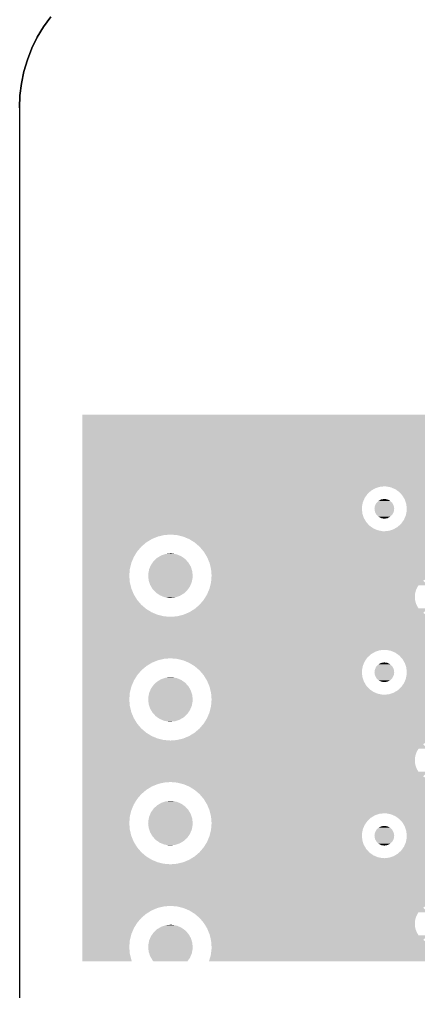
# Model space of a CAD drawing. Extents: x 295 to 953, y 10 to 290.
# Drawn here: x 580.48 to 596.59, y 228.3 to 267.57 of the extents above; entities that cross this region are included whole.
import ezdxf

# ---------------------------------------------------------------- set-up
doc = ezdxf.new("R2010")
doc.units = 0
doc.header["$LTSCALE"] = 5
doc.header["$MEASUREMENT"] = 0
doc.layers.add('FROMC1', color=7, linetype='CONTINUOUS')

msp = doc.modelspace()

# ---------------------------------------------------------------- linework, layer by layer
at = {"layer": 'FROMC1'}
for p, q in [((581.453, 267.277), (581.742, 267.683)), ((581.742, 267.683), (581.453, 267.277)), ((581.199, 266.855), (581.453, 267.277)), ((581.453, 267.277), (581.199, 266.855)), ((580.98, 266.408), (581.199, 266.855)), ((581.199, 266.855), (580.98, 266.408)), ((580.798, 265.946), (580.98, 266.408)), ((580.98, 266.408), (580.798, 265.946)), ((580.66, 265.468), (580.798, 265.946)), ((580.798, 265.946), (580.66, 265.468)), ((580.559, 264.986), (580.66, 265.468)), ((580.66, 265.468), (580.559, 264.986)), ((580.498, 264.493), (580.559, 264.986)), ((580.559, 264.986), (580.498, 264.493)), ((580.478, 263.995), (580.498, 264.493)), ((580.498, 264.493), (580.478, 263.995)), ((580.478, 263.995), (580.478, 75.999)), ((580.478, 263.995), (580.478, 75.999))]:
    msp.add_line(p, q, dxfattribs=at)
for points in [[(583.018, 251.539), (583.018, 251.61), (634.355, 251.539), (634.415, 251.61)], [(583.018, 251.61), (583.018, 251.61), (634.415, 251.61), (634.416, 251.61)], [(583.018, 251.535), (583.018, 251.539), (616.321, 251.535), (616.391, 251.539)], [(583.018, 251.527), (583.018, 251.535), (616.252, 251.527), (616.321, 251.535)], [(583.018, 251.515), (583.018, 251.527), (616.183, 251.515), (616.252, 251.527)], [(583.018, 251.5), (583.018, 251.515), (616.115, 251.5), (616.183, 251.515)], [(583.018, 251.48), (583.018, 251.5), (616.048, 251.48), (616.115, 251.5)], [(583.018, 251.457), (583.018, 251.48), (615.982, 251.457), (616.048, 251.48)], [(583.018, 251.429), (583.018, 251.457), (615.918, 251.429), (615.982, 251.457)], [(583.018, 251.398), (583.018, 251.429), (615.855, 251.398), (615.918, 251.429)], [(583.018, 251.364), (583.018, 251.398), (615.795, 251.364), (615.855, 251.398)], [(583.018, 251.326), (583.018, 251.364), (615.736, 251.326), (615.795, 251.364)], [(583.018, 251.318), (583.018, 251.326), (615.725, 251.318), (615.736, 251.326)], [(583.018, 251.247), (583.018, 251.318), (615.796, 251.247), (615.725, 251.318)], [(583.018, 251.227), (583.018, 251.247), (611.402, 251.227), (611.593, 251.247)], [(583.018, 251.167), (583.018, 251.227), (611.22, 251.167), (611.402, 251.227)], [(583.018, 251.07), (583.018, 251.167), (611.054, 251.07), (611.22, 251.167)], [(583.018, 250.94), (583.018, 251.07), (610.913, 250.94), (611.054, 251.07)], [(583.018, 250.784), (583.018, 250.94), (610.802, 250.784), (610.913, 250.94)], [(583.018, 250.608), (583.018, 250.784), (610.726, 250.608), (610.802, 250.784)], [(583.018, 250.42), (583.018, 250.608), (610.689, 250.42), (610.726, 250.608)], [(583.018, 250.34), (583.018, 250.42), (610.686, 250.34), (610.689, 250.42)], [(583.018, 250.231), (583.018, 250.34), (610.697, 250.231), (610.686, 250.34)], [(583.018, 250.211), (583.018, 250.231), (605.179, 250.211), (605.37, 250.231)], [(583.018, 250.151), (583.018, 250.211), (604.997, 250.151), (605.179, 250.211)], [(583.018, 250.054), (583.018, 250.151), (604.831, 250.054), (604.997, 250.151)], [(583.018, 249.924), (583.018, 250.054), (604.69, 249.924), (604.831, 250.054)], [(583.018, 249.768), (583.018, 249.924), (604.579, 249.768), (604.69, 249.924)], [(583.018, 249.592), (583.018, 249.768), (604.503, 249.592), (604.579, 249.768)], [(583.018, 249.404), (583.018, 249.592), (604.466, 249.404), (604.503, 249.592)], [(583.018, 249.324), (583.018, 249.404), (604.463, 249.324), (604.466, 249.404)], [(583.018, 249.133), (583.018, 249.324), (604.483, 249.133), (604.463, 249.324)], [(583.018, 248.951), (583.018, 249.133), (604.543, 248.951), (604.483, 249.133)], [(583.018, 248.786), (583.018, 248.951), (604.64, 248.786), (604.543, 248.951)], [(583.018, 248.707), (583.018, 248.786), (604.712, 248.707), (604.64, 248.786)], [(583.018, 248.687), (583.018, 248.707), (595.019, 248.687), (595.21, 248.707)], [(583.018, 248.627), (583.018, 248.687), (594.837, 248.627), (595.019, 248.687)], [(583.018, 248.53), (583.018, 248.627), (594.671, 248.53), (594.837, 248.627)], [(595.289, 248.703), (595.21, 248.707), (604.715, 248.703), (604.712, 248.707)], [(595.478, 248.666), (595.289, 248.703), (604.749, 248.666), (604.715, 248.703)], [(595.528, 248.644), (595.478, 248.666), (604.769, 248.644), (604.749, 248.666)], [(595.654, 248.591), (595.528, 248.644), (604.845, 248.591), (604.769, 248.644)], [(583.018, 248.4), (583.018, 248.53), (594.53, 248.4), (594.671, 248.53)], [(583.018, 248.244), (583.018, 248.4), (594.419, 248.244), (594.53, 248.4)], [(583.018, 248.068), (583.018, 248.244), (594.343, 248.068), (594.419, 248.244)], [(595.734, 248.533), (595.654, 248.591), (604.925, 248.533), (604.845, 248.591)], [(595.81, 248.48), (595.734, 248.533), (605.051, 248.48), (604.925, 248.533)], [(595.83, 248.458), (595.81, 248.48), (605.102, 248.458), (605.051, 248.48)], [(595.864, 248.421), (595.83, 248.458), (605.29, 248.421), (605.102, 248.458)], [(595.867, 248.417), (595.864, 248.421), (605.37, 248.417), (605.29, 248.421)], [(595.939, 248.338), (595.867, 248.417), (653.376, 248.338), (653.376, 248.417)], [(596.036, 248.173), (595.939, 248.338), (653.376, 248.173), (653.376, 248.338)], [(583.018, 247.88), (583.018, 248.068), (594.306, 247.88), (594.343, 248.068)], [(583.018, 247.8), (583.018, 247.88), (594.303, 247.8), (594.306, 247.88)], [(594.811, 247.8), (594.828, 247.915), (595.608, 247.8), (595.59, 247.915)], [(594.828, 247.915), (594.833, 247.925), (595.59, 247.915), (595.588, 247.925)], [(594.833, 247.925), (594.883, 248.029), (595.588, 247.925), (595.534, 248.029)], [(594.883, 248.029), (594.892, 248.038), (595.534, 248.029), (595.53, 248.038)], [(594.892, 248.038), (594.972, 248.12), (595.53, 248.038), (595.445, 248.12)], [(594.972, 248.12), (594.984, 248.126), (595.445, 248.12), (595.439, 248.126)], [(594.984, 248.126), (595.084, 248.179), (595.439, 248.126), (595.331, 248.179)], [(595.084, 248.179), (595.104, 248.182), (595.331, 248.179), (595.325, 248.182)], [(595.104, 248.182), (595.21, 248.199), (595.325, 248.182), (595.21, 248.199)], [(596.063, 248.092), (596.036, 248.173), (653.376, 248.092), (653.376, 248.173)], [(596.064, 248.089), (596.063, 248.092), (617.487, 248.089), (617.544, 248.092)], [(596.066, 248.081), (596.064, 248.089), (617.431, 248.081), (617.487, 248.089)], [(596.07, 248.07), (596.066, 248.081), (617.375, 248.07), (617.431, 248.081)], [(596.075, 248.055), (596.07, 248.07), (617.32, 248.055), (617.375, 248.07)], [(596.081, 248.036), (596.075, 248.055), (617.266, 248.036), (617.32, 248.055)], [(596.089, 248.013), (596.081, 248.036), (617.214, 248.013), (617.266, 248.036)], [(596.096, 247.991), (596.089, 248.013), (617.172, 247.991), (617.214, 248.013)], [(596.097, 247.986), (596.096, 247.991), (617.163, 247.986), (617.172, 247.991)], [(596.1, 247.956), (596.097, 247.986), (617.115, 247.956), (617.163, 247.986)], [(596.101, 247.943), (596.1, 247.956), (617.097, 247.943), (617.115, 247.956)], [(596.116, 247.8), (596.101, 247.943), (617.24, 247.8), (617.097, 247.943)], [(583.018, 247.609), (583.018, 247.8), (594.323, 247.609), (594.303, 247.8)], [(583.018, 247.427), (583.018, 247.609), (594.383, 247.427), (594.323, 247.609)], [(594.829, 247.685), (594.811, 247.8), (595.591, 247.685), (595.608, 247.8)], [(594.831, 247.675), (594.829, 247.685), (595.586, 247.675), (595.591, 247.685)], [(594.885, 247.571), (594.831, 247.675), (595.536, 247.571), (595.586, 247.675)], [(594.889, 247.562), (594.885, 247.571), (595.527, 247.562), (595.536, 247.571)], [(594.974, 247.48), (594.889, 247.562), (595.447, 247.48), (595.527, 247.562)], [(594.98, 247.474), (594.974, 247.48), (595.435, 247.474), (595.447, 247.48)], [(595.088, 247.421), (594.98, 247.474), (595.335, 247.421), (595.435, 247.474)], [(596.014, 247.388), (596.038, 247.445), (616.767, 247.388), (616.776, 247.445)], [(596.038, 247.445), (596.062, 247.5), (616.776, 247.445), (616.789, 247.5)], [(596.062, 247.5), (596.076, 247.532), (616.789, 247.5), (616.799, 247.532)], [(596.076, 247.532), (596.08, 247.555), (616.799, 247.532), (616.806, 247.555)], [(596.08, 247.555), (596.091, 247.608), (616.806, 247.555), (616.826, 247.608)], [(596.091, 247.608), (596.101, 247.659), (616.826, 247.608), (616.851, 247.659)], [(596.101, 247.659), (596.111, 247.709), (616.851, 247.659), (616.879, 247.709)], [(596.111, 247.709), (596.113, 247.72), (616.879, 247.709), (616.886, 247.72)], [(596.113, 247.72), (596.114, 247.757), (616.886, 247.72), (616.91, 247.757)], [(596.114, 247.757), (596.116, 247.799), (653.376, 247.757), (653.376, 247.799)], [(596.116, 247.799), (596.116, 247.8), (617.241, 247.799), (617.24, 247.8)], [(596.116, 247.799), (596.116, 247.799), (617.242, 247.799), (617.241, 247.799)], [(583.018, 247.262), (583.018, 247.427), (594.48, 247.262), (594.383, 247.427)], [(583.018, 247.12), (583.018, 247.262), (594.609, 247.12), (594.48, 247.262)], [(583.018, 247.009), (583.018, 247.12), (594.765, 247.009), (594.609, 247.12)], [(595.095, 247.418), (595.088, 247.421), (595.315, 247.418), (595.335, 247.421)], [(595.21, 247.401), (595.095, 247.418), (595.21, 247.401), (595.315, 247.418)], [(595.638, 247.006), (595.748, 247.07), (604.831, 247.006), (604.941, 247.07)], [(595.748, 247.07), (595.783, 247.103), (604.941, 247.07), (604.997, 247.103)], [(595.783, 247.103), (595.849, 247.163), (604.997, 247.103), (605.179, 247.163)], [(595.849, 247.163), (595.871, 247.183), (605.179, 247.163), (605.37, 247.183)], [(595.871, 247.183), (595.889, 247.2), (616.769, 247.183), (616.767, 247.2)], [(595.889, 247.2), (595.902, 247.218), (616.767, 247.2), (616.765, 247.218)], [(595.902, 247.218), (595.942, 247.274), (616.765, 247.218), (616.762, 247.274)], [(595.942, 247.274), (595.983, 247.331), (616.762, 247.274), (616.762, 247.331)], [(595.983, 247.331), (596, 247.356), (616.762, 247.331), (616.765, 247.356)], [(596, 247.356), (596.014, 247.388), (616.765, 247.356), (616.767, 247.388)], [(583.018, 246.934), (583.018, 247.009), (594.942, 246.934), (594.765, 247.009)], [(583.018, 246.897), (583.018, 246.934), (595.13, 246.897), (594.942, 246.934)], [(583.018, 246.893), (583.018, 246.897), (595.21, 246.893), (595.13, 246.897)], [(583.018, 246.876), (583.018, 246.893), (604.69, 246.876), (604.708, 246.893)], [(583.018, 246.759), (583.018, 246.876), (604.606, 246.759), (604.69, 246.876)], [(583.018, 246.738), (583.018, 246.759), (586.315, 246.738), (586.574, 246.759)], [(583.018, 246.678), (583.018, 246.738), (586.062, 246.678), (586.315, 246.738)], [(583.018, 246.579), (583.018, 246.678), (585.822, 246.579), (586.062, 246.678)], [(586.843, 246.737), (586.574, 246.759), (604.591, 246.737), (604.606, 246.759)], [(586.91, 246.72), (586.843, 246.737), (604.579, 246.72), (604.591, 246.737)], [(587.095, 246.675), (586.91, 246.72), (604.559, 246.675), (604.579, 246.72)], [(587.334, 246.574), (587.095, 246.675), (604.516, 246.574), (604.559, 246.675)], [(595.21, 246.893), (595.4, 246.913), (604.708, 246.893), (604.731, 246.913)], [(595.4, 246.913), (595.582, 246.973), (604.731, 246.913), (604.796, 246.973)], [(595.582, 246.973), (595.638, 247.006), (604.796, 246.973), (604.831, 247.006)], [(583.018, 246.444), (583.018, 246.579), (585.601, 246.444), (585.822, 246.579)], [(583.018, 246.276), (583.018, 246.444), (585.403, 246.276), (585.601, 246.444)], [(583.018, 246.079), (583.018, 246.276), (585.233, 246.079), (585.403, 246.276)], [(587.383, 246.544), (587.334, 246.574), (604.503, 246.544), (604.516, 246.574)], [(587.555, 246.438), (587.383, 246.544), (604.482, 246.438), (604.503, 246.544)], [(587.65, 246.356), (587.555, 246.438), (604.466, 246.356), (604.482, 246.438)], [(587.743, 246.276), (587.65, 246.356), (604.463, 246.276), (604.466, 246.356)], [(587.752, 246.268), (587.743, 246.276), (604.464, 246.268), (604.463, 246.276)], [(587.907, 246.085), (587.752, 246.268), (604.483, 246.085), (604.464, 246.268)], [(583.018, 245.858), (583.018, 246.079), (585.097, 245.858), (585.233, 246.079)], [(586.038, 245.82), (586.146, 245.883), (587.101, 245.82), (587.01, 245.883)], [(586.146, 245.883), (586.202, 245.916), (587.01, 245.883), (586.932, 245.916)], [(586.202, 245.916), (586.328, 245.958), (586.932, 245.916), (586.835, 245.958)], [(586.328, 245.958), (586.384, 245.976), (586.835, 245.958), (586.738, 245.976)], [(586.384, 245.976), (586.545, 245.994), (586.738, 245.976), (586.647, 245.994)], [(586.545, 245.994), (586.574, 245.997), (586.647, 245.994), (586.574, 245.997)], [(587.92, 246.07), (587.907, 246.085), (604.488, 246.07), (604.483, 246.085)], [(588.022, 245.903), (587.92, 246.07), (604.543, 245.903), (604.488, 246.07)], [(588.055, 245.849), (588.022, 245.903), (604.575, 245.849), (604.543, 245.903)], [(583.018, 245.619), (583.018, 245.858), (584.996, 245.619), (585.097, 245.858)], [(583.018, 245.367), (583.018, 245.619), (584.934, 245.367), (584.996, 245.619)], [(585.713, 245.359), (585.76, 245.469), (587.429, 245.359), (587.393, 245.469)], [(585.76, 245.469), (585.788, 245.534), (587.393, 245.469), (587.354, 245.534)], [(585.788, 245.534), (585.857, 245.633), (587.354, 245.534), (587.296, 245.633)], [(585.857, 245.633), (585.898, 245.69), (587.296, 245.633), (587.243, 245.69)], [(585.898, 245.69), (585.988, 245.773), (587.243, 245.69), (587.166, 245.773)], [(585.988, 245.773), (586.038, 245.82), (587.166, 245.773), (587.101, 245.82)], [(588.101, 245.738), (588.055, 245.849), (604.64, 245.738), (604.575, 245.849)], [(588.154, 245.609), (588.101, 245.738), (604.758, 245.609), (604.64, 245.738)], [(588.157, 245.596), (588.154, 245.609), (604.769, 245.596), (604.758, 245.609)], [(588.184, 245.485), (588.157, 245.596), (604.925, 245.485), (604.769, 245.596)], [(588.202, 245.41), (588.184, 245.485), (605.102, 245.41), (604.925, 245.485)], [(583.018, 245.097), (583.018, 245.367), (584.912, 245.097), (584.934, 245.367)], [(583.018, 244.839), (583.018, 245.097), (584.933, 244.839), (584.912, 245.097)], [(585.674, 245.097), (585.677, 245.171), (587.473, 245.097), (587.465, 245.171)], [(585.682, 245.024), (585.674, 245.097), (587.47, 245.024), (587.473, 245.097)], [(585.677, 245.171), (585.7, 245.287), (587.465, 245.171), (587.452, 245.287)], [(585.7, 245.287), (585.713, 245.359), (587.452, 245.287), (587.429, 245.359)], [(588.21, 245.373), (588.202, 245.41), (605.29, 245.373), (605.102, 245.41)], [(588.211, 245.369), (588.21, 245.373), (605.37, 245.369), (605.29, 245.373)], [(588.214, 245.356), (588.211, 245.369), (652.974, 245.356), (652.99, 245.369)], [(588.221, 245.272), (588.214, 245.356), (652.867, 245.272), (652.974, 245.356)], [(588.233, 245.124), (588.221, 245.272), (652.745, 245.124), (652.867, 245.272)], [(588.23, 245.044), (588.235, 245.097), (652.704, 245.044), (652.732, 245.097)], [(588.235, 245.097), (588.233, 245.124), (652.732, 245.097), (652.745, 245.124)], [(583.018, 244.586), (583.018, 244.839), (584.993, 244.586), (584.933, 244.839)], [(585.695, 244.908), (585.682, 245.024), (587.448, 244.908), (587.47, 245.024)], [(585.718, 244.836), (585.695, 244.908), (587.434, 244.836), (587.448, 244.908)], [(585.755, 244.726), (585.718, 244.836), (587.387, 244.726), (587.434, 244.836)], [(585.793, 244.661), (585.755, 244.726), (587.359, 244.661), (587.387, 244.726)], [(588.172, 244.661), (588.183, 244.709), (596.559, 244.661), (596.59, 244.709)], [(588.183, 244.709), (588.194, 244.751), (652.602, 244.709), (652.606, 244.751)], [(588.194, 244.751), (588.213, 244.828), (596.921, 244.751), (596.844, 244.828)], [(588.194, 244.751), (588.194, 244.751), (596.922, 244.751), (596.921, 244.751)], [(588.213, 244.828), (588.218, 244.895), (596.844, 244.828), (596.777, 244.895)], [(588.218, 244.895), (588.219, 244.908), (596.777, 244.895), (596.795, 244.908)], [(588.219, 244.908), (588.222, 244.938), (596.795, 244.908), (596.843, 244.938)], [(588.222, 244.938), (588.224, 244.965), (596.843, 244.938), (596.894, 244.965)], [(588.224, 244.965), (588.226, 244.988), (596.894, 244.965), (596.946, 244.988)], [(588.226, 244.988), (588.227, 245.007), (596.946, 244.988), (597, 245.007)], [(588.227, 245.007), (588.229, 245.022), (597, 245.007), (597.055, 245.022)], [(588.229, 245.033), (588.23, 245.041), (597.111, 245.033), (597.167, 245.041)], [(588.229, 245.022), (588.229, 245.033), (597.055, 245.022), (597.111, 245.033)], [(588.23, 245.041), (588.23, 245.044), (597.167, 245.041), (597.224, 245.044)], [(583.018, 244.346), (583.018, 244.586), (585.092, 244.346), (584.993, 244.586)], [(583.018, 244.124), (583.018, 244.346), (585.227, 244.124), (585.092, 244.346)], [(585.851, 244.562), (585.793, 244.661), (587.29, 244.562), (587.359, 244.661)], [(585.904, 244.505), (585.851, 244.562), (587.25, 244.505), (587.29, 244.562)], [(585.981, 244.421), (585.904, 244.505), (587.159, 244.421), (587.25, 244.505)], [(586.046, 244.375), (585.981, 244.421), (587.109, 244.375), (587.159, 244.421)], [(586.137, 244.312), (586.046, 244.375), (587.001, 244.312), (587.109, 244.375)], [(586.215, 244.278), (586.137, 244.312), (586.945, 244.278), (587.001, 244.312)], [(588.017, 244.283), (588.05, 244.337), (596.442, 244.283), (596.447, 244.337)], [(588.05, 244.337), (588.052, 244.34), (596.447, 244.337), (596.447, 244.34)], [(588.052, 244.34), (588.075, 244.397), (596.447, 244.34), (596.456, 244.397)], [(588.075, 244.397), (588.099, 244.452), (596.456, 244.397), (596.469, 244.452)], [(588.099, 244.452), (588.122, 244.507), (596.469, 244.452), (596.486, 244.507)], [(588.122, 244.507), (588.144, 244.56), (596.486, 244.507), (596.506, 244.56)], [(588.144, 244.56), (588.151, 244.576), (596.506, 244.56), (596.514, 244.576)], [(588.151, 244.576), (588.159, 244.611), (596.514, 244.576), (596.531, 244.611)], [(588.159, 244.611), (588.172, 244.661), (596.531, 244.611), (596.559, 244.661)], [(583.018, 243.927), (583.018, 244.124), (585.395, 243.927), (585.227, 244.124)], [(583.018, 243.757), (583.018, 243.927), (585.592, 243.757), (585.395, 243.927)], [(586.312, 244.237), (586.215, 244.278), (586.819, 244.237), (586.945, 244.278)], [(586.409, 244.219), (586.312, 244.237), (586.763, 244.219), (586.819, 244.237)], [(586.5, 244.201), (586.409, 244.219), (586.602, 244.201), (586.763, 244.219)], [(586.574, 244.198), (586.5, 244.201), (586.574, 244.198), (586.602, 244.201)], [(587.658, 243.846), (587.718, 243.896), (596.548, 243.846), (596.521, 243.896)], [(587.718, 243.896), (587.744, 243.919), (596.521, 243.896), (596.511, 243.919)], [(587.744, 243.919), (587.77, 243.949), (596.511, 243.919), (596.498, 243.949)], [(587.77, 243.949), (587.816, 244.002), (596.498, 243.949), (596.479, 244.002)], [(587.816, 244.002), (587.863, 244.057), (596.479, 244.002), (596.464, 244.057)], [(587.863, 244.057), (587.911, 244.113), (596.464, 244.057), (596.452, 244.113)], [(587.911, 244.113), (587.914, 244.116), (596.452, 244.113), (596.452, 244.116)], [(587.914, 244.116), (587.947, 244.17), (596.452, 244.116), (596.445, 244.17)], [(587.947, 244.17), (587.982, 244.226), (596.445, 244.17), (596.442, 244.226)], [(587.982, 244.226), (588.017, 244.283), (596.442, 244.226), (596.442, 244.283)], [(583.018, 243.621), (583.018, 243.757), (585.813, 243.621), (585.592, 243.757)], [(583.018, 243.52), (583.018, 243.621), (586.052, 243.52), (585.813, 243.621)], [(583.018, 243.458), (583.018, 243.52), (586.304, 243.458), (586.052, 243.52)], [(586.965, 243.488), (587.051, 243.509), (596.979, 243.488), (596.926, 243.509)], [(587.051, 243.509), (587.085, 243.517), (596.926, 243.509), (596.909, 243.517)], [(587.085, 243.517), (587.124, 243.533), (596.909, 243.517), (596.874, 243.533)], [(587.124, 243.533), (587.192, 243.561), (596.874, 243.533), (596.825, 243.561)], [(587.192, 243.561), (587.268, 243.593), (596.825, 243.561), (596.777, 243.593)], [(587.268, 243.593), (587.325, 243.616), (596.777, 243.593), (596.8, 243.616)], [(587.325, 243.616), (587.524, 243.737), (596.8, 243.616), (596.921, 243.737)], [(587.524, 243.737), (587.547, 243.751), (610.775, 243.737), (610.781, 243.751)], [(587.524, 243.737), (587.524, 243.737), (596.921, 243.737), (596.922, 243.737)], [(587.547, 243.751), (587.58, 243.779), (610.781, 243.751), (610.794, 243.779)], [(587.58, 243.779), (587.601, 243.797), (596.59, 243.779), (596.578, 243.797)], [(587.601, 243.797), (587.658, 243.846), (596.578, 243.797), (596.548, 243.846)], [(583.018, 243.436), (583.018, 243.458), (586.574, 243.436), (586.304, 243.458)], [(583.018, 243.32), (583.018, 243.436), (604.69, 243.32), (604.817, 243.436)], [(583.018, 243.164), (583.018, 243.32), (604.579, 243.164), (604.69, 243.32)], [(583.018, 242.988), (583.018, 243.164), (604.503, 242.988), (604.579, 243.164)], [(586.574, 243.436), (586.673, 243.444), (604.817, 243.436), (604.825, 243.444)], [(586.673, 243.444), (586.683, 243.445), (597.259, 243.444), (597.202, 243.445)], [(586.683, 243.445), (586.745, 243.45), (597.202, 243.445), (597.145, 243.45)], [(586.745, 243.45), (586.832, 243.457), (597.145, 243.45), (597.102, 243.457)], [(586.832, 243.457), (586.841, 243.459), (597.102, 243.457), (597.089, 243.459)], [(586.841, 243.459), (586.895, 243.471), (597.089, 243.459), (597.033, 243.471)], [(586.895, 243.471), (586.965, 243.488), (597.033, 243.471), (596.979, 243.488)], [(583.018, 242.8), (583.018, 242.988), (604.466, 242.8), (604.503, 242.988)], [(583.018, 242.72), (583.018, 242.8), (604.463, 242.72), (604.466, 242.8)], [(583.018, 242.529), (583.018, 242.72), (604.483, 242.529), (604.463, 242.72)], [(583.018, 242.347), (583.018, 242.529), (604.543, 242.347), (604.483, 242.529)], [(583.018, 242.182), (583.018, 242.347), (604.64, 242.182), (604.543, 242.347)], [(583.018, 242.103), (583.018, 242.182), (604.712, 242.103), (604.64, 242.182)], [(583.018, 242.083), (583.018, 242.103), (595.019, 242.083), (595.21, 242.103)], [(583.018, 242.023), (583.018, 242.083), (594.837, 242.023), (595.019, 242.083)], [(583.018, 241.926), (583.018, 242.023), (594.671, 241.926), (594.837, 242.023)], [(595.289, 242.099), (595.21, 242.103), (604.715, 242.099), (604.712, 242.103)], [(595.478, 242.062), (595.289, 242.099), (604.749, 242.062), (604.715, 242.099)], [(595.528, 242.04), (595.478, 242.062), (604.769, 242.04), (604.749, 242.062)], [(595.654, 241.987), (595.528, 242.04), (604.845, 241.987), (604.769, 242.04)], [(595.734, 241.929), (595.654, 241.987), (604.925, 241.929), (604.845, 241.987)], [(583.018, 241.796), (583.018, 241.926), (594.53, 241.796), (594.671, 241.926)], [(583.018, 241.76), (583.018, 241.796), (594.504, 241.76), (594.53, 241.796)], [(583.018, 241.74), (583.018, 241.76), (586.315, 241.74), (586.574, 241.76)], [(583.018, 241.679), (583.018, 241.74), (586.062, 241.679), (586.315, 241.74)], [(583.018, 241.58), (583.018, 241.679), (585.822, 241.58), (586.062, 241.679)], [(583.018, 241.445), (583.018, 241.58), (585.601, 241.445), (585.822, 241.58)], [(586.843, 241.738), (586.574, 241.76), (594.488, 241.738), (594.504, 241.76)], [(587.095, 241.676), (586.843, 241.738), (594.444, 241.676), (594.488, 241.738)], [(587.18, 241.64), (587.095, 241.676), (594.419, 241.64), (594.444, 241.676)], [(587.334, 241.575), (587.18, 241.64), (594.391, 241.575), (594.419, 241.64)], [(587.515, 241.464), (587.334, 241.575), (594.343, 241.464), (594.391, 241.575)], [(594.984, 241.522), (595.084, 241.575), (595.439, 241.522), (595.331, 241.575)], [(595.084, 241.575), (595.104, 241.578), (595.331, 241.575), (595.325, 241.578)], [(595.104, 241.578), (595.21, 241.595), (595.325, 241.578), (595.21, 241.595)], [(595.81, 241.876), (595.734, 241.929), (605.051, 241.876), (604.925, 241.929)], [(595.83, 241.854), (595.81, 241.876), (605.102, 241.854), (605.051, 241.876)], [(595.864, 241.817), (595.83, 241.854), (605.29, 241.817), (605.102, 241.854)], [(595.867, 241.813), (595.864, 241.817), (605.37, 241.813), (605.29, 241.817)], [(595.939, 241.734), (595.867, 241.813), (653.376, 241.734), (653.376, 241.813)], [(596.036, 241.569), (595.939, 241.734), (653.376, 241.569), (653.376, 241.734)], [(596.096, 241.387), (596.036, 241.569), (653.376, 241.387), (653.376, 241.569)], [(583.018, 241.277), (583.018, 241.445), (585.403, 241.277), (585.601, 241.445)], [(583.018, 241.08), (583.018, 241.277), (585.233, 241.08), (585.403, 241.277)], [(587.555, 241.439), (587.515, 241.464), (594.338, 241.439), (594.343, 241.464)], [(587.745, 241.276), (587.555, 241.439), (594.306, 241.276), (594.338, 241.439)], [(587.752, 241.27), (587.745, 241.276), (594.306, 241.27), (594.306, 241.276)], [(587.814, 241.196), (587.752, 241.27), (594.303, 241.196), (594.306, 241.27)], [(587.92, 241.072), (587.814, 241.196), (594.316, 241.072), (594.303, 241.196)], [(594.811, 241.196), (594.828, 241.311), (595.608, 241.196), (595.59, 241.311)], [(594.829, 241.081), (594.811, 241.196), (595.591, 241.081), (595.608, 241.196)], [(594.828, 241.311), (594.833, 241.321), (595.59, 241.311), (595.588, 241.321)], [(594.833, 241.321), (594.883, 241.425), (595.588, 241.321), (595.534, 241.425)], [(594.883, 241.425), (594.892, 241.434), (595.534, 241.425), (595.53, 241.434)], [(594.892, 241.434), (594.972, 241.516), (595.53, 241.434), (595.445, 241.516)], [(594.972, 241.516), (594.984, 241.522), (595.445, 241.516), (595.439, 241.522)], [(596.116, 241.196), (596.096, 241.387), (653.376, 241.196), (653.376, 241.387)], [(596.113, 241.116), (596.116, 241.196), (653.376, 241.116), (653.376, 241.196)], [(583.018, 240.859), (583.018, 241.08), (585.097, 240.859), (585.233, 241.08)], [(583.018, 240.62), (583.018, 240.859), (584.996, 240.62), (585.097, 240.859)], [(585.898, 240.692), (585.988, 240.775), (587.243, 240.692), (587.166, 240.775)], [(585.988, 240.775), (586.038, 240.821), (587.166, 240.775), (587.101, 240.821)], [(586.038, 240.821), (586.146, 240.885), (587.101, 240.821), (587.01, 240.885)], [(586.146, 240.885), (586.202, 240.918), (587.01, 240.885), (586.932, 240.918)], [(586.202, 240.918), (586.328, 240.959), (586.932, 240.918), (586.835, 240.959)], [(586.328, 240.959), (586.384, 240.978), (586.835, 240.959), (586.738, 240.978)], [(586.384, 240.978), (586.545, 240.995), (586.738, 240.978), (586.647, 240.995)], [(586.545, 240.995), (586.574, 240.998), (586.647, 240.995), (586.574, 240.998)], [(587.96, 241.005), (587.92, 241.072), (594.323, 241.005), (594.316, 241.072)], [(588.055, 240.85), (587.96, 241.005), (594.374, 240.85), (594.323, 241.005)], [(588.066, 240.823), (588.055, 240.85), (594.383, 240.823), (594.374, 240.85)], [(588.134, 240.658), (588.066, 240.823), (594.48, 240.658), (594.383, 240.823)], [(594.831, 241.071), (594.829, 241.081), (595.586, 241.071), (595.591, 241.081)], [(594.885, 240.967), (594.831, 241.071), (595.536, 240.967), (595.586, 241.071)], [(594.889, 240.958), (594.885, 240.967), (595.527, 240.958), (595.536, 240.967)], [(594.974, 240.876), (594.889, 240.958), (595.447, 240.876), (595.527, 240.958)], [(594.98, 240.87), (594.974, 240.876), (595.435, 240.87), (595.447, 240.876)], [(595.088, 240.817), (594.98, 240.87), (595.335, 240.817), (595.435, 240.87)], [(595.095, 240.814), (595.088, 240.817), (595.315, 240.814), (595.335, 240.817)], [(595.21, 240.797), (595.095, 240.814), (595.21, 240.797), (595.315, 240.814)], [(596, 240.752), (596.076, 240.928), (653.376, 240.752), (653.376, 240.928)], [(596.076, 240.928), (596.113, 241.116), (653.376, 240.928), (653.376, 241.116)], [(583.018, 240.368), (583.018, 240.62), (584.934, 240.368), (584.996, 240.62)], [(583.018, 240.099), (583.018, 240.368), (584.912, 240.099), (584.934, 240.368)], [(585.713, 240.36), (585.76, 240.47), (587.429, 240.36), (587.393, 240.47)], [(585.76, 240.47), (585.788, 240.536), (587.393, 240.47), (587.354, 240.536)], [(585.788, 240.536), (585.857, 240.634), (587.354, 240.536), (587.296, 240.634)], [(585.857, 240.634), (585.898, 240.692), (587.296, 240.634), (587.243, 240.692)], [(588.154, 240.61), (588.134, 240.658), (594.523, 240.61), (594.48, 240.658)], [(588.176, 240.516), (588.154, 240.61), (594.609, 240.516), (594.523, 240.61)], [(588.203, 240.405), (588.176, 240.516), (594.765, 240.405), (594.609, 240.516)], [(588.214, 240.358), (588.203, 240.405), (594.877, 240.358), (594.765, 240.405)], [(595.4, 240.309), (595.582, 240.369), (604.731, 240.309), (604.796, 240.369)], [(595.582, 240.369), (595.638, 240.402), (604.796, 240.369), (604.831, 240.402)], [(595.638, 240.402), (595.748, 240.466), (604.831, 240.402), (604.941, 240.466)], [(595.748, 240.466), (595.783, 240.499), (604.941, 240.466), (604.997, 240.499)], [(595.783, 240.499), (595.849, 240.559), (604.997, 240.499), (605.179, 240.559)], [(595.849, 240.559), (595.871, 240.579), (605.179, 240.559), (605.37, 240.579)], [(595.871, 240.579), (595.889, 240.596), (653.376, 240.579), (653.376, 240.596)], [(595.889, 240.596), (596, 240.752), (653.376, 240.596), (653.376, 240.752)], [(583.018, 239.84), (583.018, 240.099), (584.933, 239.84), (584.912, 240.099)], [(585.674, 240.099), (585.677, 240.172), (587.473, 240.099), (587.465, 240.172)], [(585.682, 240.025), (585.674, 240.099), (587.47, 240.025), (587.473, 240.099)], [(585.677, 240.172), (585.7, 240.289), (587.465, 240.172), (587.452, 240.289)], [(585.695, 239.909), (585.682, 240.025), (587.448, 239.909), (587.47, 240.025)], [(585.7, 240.289), (585.713, 240.36), (587.452, 240.289), (587.429, 240.36)], [(588.217, 240.33), (588.214, 240.358), (594.942, 240.33), (594.877, 240.358)], [(588.22, 240.293), (588.217, 240.33), (595.13, 240.293), (594.942, 240.33)], [(588.22, 240.289), (588.22, 240.293), (595.21, 240.289), (595.13, 240.293)], [(588.221, 240.272), (588.22, 240.289), (604.69, 240.272), (604.708, 240.289)], [(588.233, 240.116), (588.221, 240.272), (604.579, 240.116), (604.69, 240.272)], [(588.222, 239.94), (588.235, 240.099), (604.503, 239.94), (604.571, 240.099)], [(588.235, 240.099), (588.233, 240.116), (604.571, 240.099), (604.579, 240.116)], [(595.21, 240.289), (595.4, 240.309), (604.708, 240.289), (604.731, 240.309)], [(583.018, 239.587), (583.018, 239.84), (584.993, 239.587), (584.933, 239.84)], [(583.018, 239.347), (583.018, 239.587), (585.092, 239.347), (584.993, 239.587)], [(585.718, 239.838), (585.695, 239.909), (587.434, 239.838), (587.448, 239.909)], [(585.755, 239.728), (585.718, 239.838), (587.387, 239.728), (587.434, 239.838)], [(585.793, 239.662), (585.755, 239.728), (587.359, 239.662), (587.387, 239.728)], [(585.851, 239.563), (585.793, 239.662), (587.29, 239.563), (587.359, 239.662)], [(588.11, 239.481), (588.151, 239.577), (604.483, 239.481), (604.473, 239.577)], [(588.151, 239.577), (588.174, 239.672), (604.473, 239.577), (604.463, 239.672)], [(588.174, 239.672), (588.194, 239.752), (604.463, 239.672), (604.466, 239.752)], [(588.194, 239.752), (588.213, 239.83), (604.466, 239.752), (604.482, 239.83)], [(588.213, 239.83), (588.222, 239.94), (604.482, 239.83), (604.503, 239.94)], [(583.018, 239.126), (583.018, 239.347), (585.227, 239.126), (585.092, 239.347)], [(585.904, 239.506), (585.851, 239.563), (587.25, 239.506), (587.29, 239.563)], [(585.981, 239.423), (585.904, 239.506), (587.159, 239.423), (587.25, 239.506)], [(586.046, 239.376), (585.981, 239.423), (587.109, 239.376), (587.159, 239.423)], [(586.137, 239.313), (586.046, 239.376), (587.001, 239.313), (587.109, 239.376)], [(586.215, 239.28), (586.137, 239.313), (586.945, 239.28), (587.001, 239.313)], [(586.312, 239.238), (586.215, 239.28), (586.819, 239.238), (586.945, 239.28)], [(586.409, 239.22), (586.312, 239.238), (586.763, 239.22), (586.819, 239.238)], [(586.5, 239.203), (586.409, 239.22), (586.602, 239.203), (586.763, 239.22)], [(586.574, 239.2), (586.5, 239.203), (586.574, 239.2), (586.602, 239.203)], [(587.924, 239.134), (588.026, 239.299), (604.64, 239.134), (604.543, 239.299)], [(588.026, 239.299), (588.05, 239.338), (604.543, 239.299), (604.53, 239.338)], [(588.05, 239.338), (588.11, 239.481), (604.53, 239.338), (604.483, 239.481)], [(583.018, 238.928), (583.018, 239.126), (585.395, 238.928), (585.227, 239.126)], [(583.018, 238.758), (583.018, 238.928), (585.592, 238.758), (585.395, 238.928)], [(587.566, 238.769), (587.609, 238.806), (605.29, 238.769), (605.102, 238.806)], [(587.609, 238.806), (587.699, 238.881), (605.102, 238.806), (604.925, 238.881)], [(587.699, 238.881), (587.744, 238.92), (604.925, 238.881), (604.871, 238.92)], [(587.744, 238.92), (587.806, 238.992), (604.871, 238.92), (604.769, 238.992)], [(587.806, 238.992), (587.914, 239.117), (604.769, 238.992), (604.655, 239.117)], [(587.914, 239.117), (587.924, 239.134), (604.655, 239.117), (604.64, 239.134)], [(583.018, 238.622), (583.018, 238.758), (585.813, 238.622), (585.592, 238.758)], [(583.018, 238.521), (583.018, 238.622), (586.052, 238.521), (585.813, 238.622)], [(583.018, 238.46), (583.018, 238.521), (586.304, 238.46), (586.052, 238.521)], [(583.018, 238.438), (583.018, 238.46), (586.574, 238.438), (586.304, 238.46)], [(583.018, 238.437), (583.018, 238.438), (597.167, 238.437), (597.183, 238.438)], [(583.018, 238.429), (583.018, 238.437), (597.111, 238.429), (597.167, 238.437)], [(583.018, 238.418), (583.018, 238.429), (597.055, 238.418), (597.111, 238.429)], [(583.018, 238.403), (583.018, 238.418), (597, 238.403), (597.055, 238.418)], [(583.018, 238.384), (583.018, 238.403), (596.946, 238.384), (597, 238.403)], [(586.574, 238.438), (586.603, 238.44), (597.183, 238.438), (597.224, 238.44)], [(586.603, 238.44), (586.832, 238.458), (615.815, 238.44), (615.814, 238.458)], [(586.832, 238.458), (587.085, 238.518), (615.814, 238.458), (615.809, 238.518)], [(587.085, 238.518), (587.325, 238.617), (615.809, 238.518), (615.802, 238.617)], [(587.325, 238.617), (587.389, 238.656), (615.802, 238.617), (615.799, 238.656)], [(587.389, 238.656), (587.539, 238.748), (615.799, 238.656), (615.801, 238.748)], [(587.539, 238.748), (587.547, 238.752), (615.801, 238.748), (615.802, 238.752)], [(587.547, 238.752), (587.562, 238.765), (615.802, 238.752), (615.803, 238.765)], [(587.562, 238.765), (587.566, 238.769), (605.37, 238.765), (605.29, 238.769)], [(583.018, 238.361), (583.018, 238.384), (596.894, 238.361), (596.946, 238.384)], [(583.018, 238.334), (583.018, 238.361), (596.843, 238.334), (596.894, 238.361)], [(583.018, 238.304), (583.018, 238.334), (596.795, 238.304), (596.843, 238.334)], [(583.018, 238.291), (583.018, 238.304), (596.777, 238.291), (596.795, 238.304)], [(583.018, 238.147), (583.018, 238.291), (596.921, 238.147), (596.777, 238.291)], [(583.018, 238.129), (583.018, 238.147), (615.879, 238.129), (615.875, 238.147)], [(583.018, 238.147), (583.018, 238.147), (596.922, 238.147), (596.921, 238.147)], [(583.018, 238.105), (583.018, 238.129), (615.889, 238.105), (615.879, 238.129)], [(583.018, 238.057), (583.018, 238.105), (596.559, 238.057), (596.59, 238.105)], [(583.018, 238.007), (583.018, 238.057), (596.531, 238.007), (596.559, 238.057)], [(583.018, 237.956), (583.018, 238.007), (596.506, 237.956), (596.531, 238.007)], [(583.018, 237.903), (583.018, 237.956), (596.486, 237.903), (596.506, 237.956)], [(583.018, 237.848), (583.018, 237.903), (596.469, 237.848), (596.486, 237.903)], [(583.018, 237.793), (583.018, 237.848), (596.456, 237.793), (596.469, 237.848)], [(583.018, 237.736), (583.018, 237.793), (596.447, 237.736), (596.456, 237.793)], [(583.018, 237.679), (583.018, 237.736), (596.442, 237.679), (596.447, 237.736)], [(583.018, 237.622), (583.018, 237.679), (596.442, 237.622), (596.442, 237.679)], [(583.018, 237.566), (583.018, 237.622), (596.445, 237.566), (596.442, 237.622)], [(583.018, 237.509), (583.018, 237.566), (596.452, 237.509), (596.445, 237.566)], [(583.018, 237.453), (583.018, 237.509), (596.464, 237.453), (596.452, 237.509)], [(583.018, 237.398), (583.018, 237.453), (596.479, 237.398), (596.464, 237.453)], [(583.018, 237.345), (583.018, 237.398), (596.498, 237.345), (596.479, 237.398)], [(583.018, 237.292), (583.018, 237.345), (596.521, 237.292), (596.498, 237.345)], [(583.018, 237.242), (583.018, 237.292), (596.548, 237.242), (596.521, 237.292)], [(583.018, 237.193), (583.018, 237.242), (596.578, 237.193), (596.548, 237.242)], [(583.018, 237.175), (583.018, 237.193), (596.59, 237.175), (596.578, 237.193)], [(583.018, 237.133), (583.018, 237.175), (611.111, 237.133), (611.184, 237.175)], [(583.018, 236.989), (583.018, 237.133), (596.777, 236.989), (596.921, 237.133)], [(583.018, 237.133), (583.018, 237.133), (596.921, 237.133), (596.922, 237.133)], [(583.018, 236.957), (583.018, 236.989), (596.825, 236.957), (596.777, 236.989)], [(583.018, 236.929), (583.018, 236.957), (596.874, 236.929), (596.825, 236.957)], [(583.018, 236.905), (583.018, 236.929), (596.926, 236.905), (596.874, 236.929)], [(583.018, 236.884), (583.018, 236.905), (596.979, 236.884), (596.926, 236.905)], [(583.018, 236.867), (583.018, 236.884), (597.033, 236.867), (596.979, 236.884)], [(583.018, 236.855), (583.018, 236.867), (597.089, 236.855), (597.033, 236.867)], [(583.018, 236.846), (583.018, 236.855), (597.145, 236.846), (597.089, 236.855)], [(583.018, 236.841), (583.018, 236.846), (597.202, 236.841), (597.145, 236.846)], [(583.018, 236.84), (583.018, 236.841), (597.259, 236.84), (597.202, 236.841)], [(583.018, 236.761), (583.018, 236.84), (604.739, 236.761), (604.825, 236.84)], [(583.018, 236.741), (583.018, 236.761), (586.315, 236.741), (586.574, 236.761)], [(583.018, 236.68), (583.018, 236.741), (586.062, 236.68), (586.315, 236.741)], [(583.018, 236.582), (583.018, 236.68), (585.822, 236.582), (586.062, 236.68)], [(583.018, 236.446), (583.018, 236.582), (585.601, 236.446), (585.822, 236.582)], [(583.018, 236.278), (583.018, 236.446), (585.403, 236.278), (585.601, 236.446)], [(586.843, 236.739), (586.574, 236.761), (604.715, 236.739), (604.739, 236.761)], [(586.936, 236.716), (586.843, 236.739), (604.69, 236.716), (604.715, 236.739)], [(587.095, 236.677), (586.936, 236.716), (604.662, 236.677), (604.69, 236.716)], [(587.334, 236.577), (587.095, 236.677), (604.591, 236.577), (604.662, 236.677)], [(587.361, 236.56), (587.334, 236.577), (604.579, 236.56), (604.591, 236.577)], [(587.555, 236.44), (587.361, 236.56), (604.527, 236.44), (604.579, 236.56)], [(587.62, 236.384), (587.555, 236.44), (604.503, 236.384), (604.527, 236.44)], [(583.018, 236.081), (583.018, 236.278), (585.233, 236.081), (585.403, 236.278)], [(583.018, 235.861), (583.018, 236.081), (585.097, 235.861), (585.233, 236.081)], [(587.752, 236.271), (587.62, 236.384), (604.481, 236.271), (604.503, 236.384)], [(587.816, 236.196), (587.752, 236.271), (604.466, 236.196), (604.481, 236.271)], [(587.883, 236.116), (587.816, 236.196), (604.463, 236.116), (604.466, 236.196)], [(587.92, 236.073), (587.883, 236.116), (604.467, 236.073), (604.463, 236.116)], [(588.01, 235.925), (587.92, 236.073), (604.483, 235.925), (604.467, 236.073)], [(583.018, 235.621), (583.018, 235.861), (584.996, 235.621), (585.097, 235.861)], [(585.857, 235.636), (585.898, 235.693), (587.296, 235.636), (587.243, 235.693)], [(585.898, 235.693), (585.988, 235.776), (587.243, 235.693), (587.166, 235.776)], [(585.988, 235.776), (586.038, 235.822), (587.166, 235.776), (587.101, 235.822)], [(586.038, 235.822), (586.146, 235.886), (587.101, 235.822), (587.01, 235.886)], [(586.146, 235.886), (586.202, 235.919), (587.01, 235.886), (586.932, 235.919)], [(586.202, 235.919), (586.328, 235.96), (586.932, 235.919), (586.835, 235.96)], [(586.328, 235.96), (586.384, 235.979), (586.835, 235.96), (586.738, 235.979)], [(586.384, 235.979), (586.545, 235.996), (586.738, 235.979), (586.647, 235.996)], [(586.545, 235.996), (586.574, 235.999), (586.647, 235.996), (586.574, 235.999)], [(588.055, 235.851), (588.01, 235.925), (604.507, 235.851), (604.483, 235.925)], [(588.1, 235.743), (588.055, 235.851), (604.543, 235.743), (604.507, 235.851)], [(588.154, 235.611), (588.1, 235.743), (604.62, 235.611), (604.543, 235.743)], [(583.018, 235.369), (583.018, 235.621), (584.934, 235.369), (584.996, 235.621)], [(583.018, 235.1), (583.018, 235.369), (584.912, 235.1), (584.934, 235.369)], [(585.677, 235.174), (585.7, 235.29), (587.465, 235.174), (587.452, 235.29)], [(585.7, 235.29), (585.713, 235.361), (587.452, 235.29), (587.429, 235.361)], [(585.713, 235.361), (585.76, 235.471), (587.429, 235.361), (587.393, 235.471)], [(585.76, 235.471), (585.788, 235.537), (587.393, 235.471), (587.354, 235.537)], [(585.788, 235.537), (585.857, 235.636), (587.354, 235.537), (587.296, 235.636)], [(588.162, 235.578), (588.154, 235.611), (604.64, 235.578), (604.62, 235.611)], [(588.181, 235.499), (588.162, 235.578), (604.712, 235.499), (604.64, 235.578)], [(588.186, 235.479), (588.181, 235.499), (595.019, 235.479), (595.21, 235.499)], [(588.2, 235.419), (588.186, 235.479), (594.837, 235.419), (595.019, 235.479)], [(588.214, 235.359), (588.2, 235.419), (594.735, 235.359), (594.837, 235.419)], [(588.217, 235.322), (588.214, 235.359), (594.671, 235.322), (594.735, 235.359)], [(588.227, 235.192), (588.217, 235.322), (594.53, 235.192), (594.671, 235.322)], [(595.289, 235.495), (595.21, 235.499), (604.715, 235.495), (604.712, 235.499)], [(595.478, 235.458), (595.289, 235.495), (604.749, 235.458), (604.715, 235.495)], [(595.528, 235.436), (595.478, 235.458), (604.769, 235.436), (604.749, 235.458)], [(595.654, 235.383), (595.528, 235.436), (604.845, 235.383), (604.769, 235.436)], [(595.734, 235.325), (595.654, 235.383), (604.925, 235.325), (604.845, 235.383)], [(595.81, 235.272), (595.734, 235.325), (605.051, 235.272), (604.925, 235.325)], [(595.83, 235.25), (595.81, 235.272), (605.102, 235.25), (605.051, 235.272)], [(583.018, 234.841), (583.018, 235.1), (584.933, 234.841), (584.912, 235.1)], [(585.674, 235.1), (585.677, 235.174), (587.473, 235.1), (587.465, 235.174)], [(585.682, 235.026), (585.674, 235.1), (587.47, 235.026), (587.473, 235.1)], [(585.695, 234.91), (585.682, 235.026), (587.448, 234.91), (587.47, 235.026)], [(585.718, 234.839), (585.695, 234.91), (587.434, 234.839), (587.448, 234.91)], [(588.215, 234.86), (588.229, 235.036), (594.343, 234.86), (594.419, 235.036)], [(588.235, 235.1), (588.227, 235.192), (594.464, 235.1), (594.53, 235.192)], [(588.229, 235.036), (588.235, 235.1), (594.419, 235.036), (594.464, 235.1)], [(594.892, 234.83), (594.972, 234.912), (595.53, 234.83), (595.445, 234.912)], [(594.972, 234.912), (594.984, 234.918), (595.445, 234.912), (595.439, 234.918)], [(594.984, 234.918), (595.084, 234.971), (595.439, 234.918), (595.331, 234.971)], [(595.084, 234.971), (595.104, 234.974), (595.331, 234.971), (595.325, 234.974)], [(595.104, 234.974), (595.21, 234.991), (595.325, 234.974), (595.21, 234.991)], [(595.864, 235.213), (595.83, 235.25), (605.29, 235.213), (605.102, 235.25)], [(595.867, 235.209), (595.864, 235.213), (605.37, 235.209), (605.29, 235.213)], [(595.939, 235.13), (595.867, 235.209), (653.376, 235.13), (653.376, 235.209)], [(596.036, 234.965), (595.939, 235.13), (653.376, 234.965), (653.376, 235.13)], [(596.096, 234.783), (596.036, 234.965), (653.376, 234.783), (653.376, 234.965)], [(583.018, 234.589), (583.018, 234.841), (584.993, 234.589), (584.933, 234.841)], [(583.018, 234.349), (583.018, 234.589), (585.092, 234.349), (584.993, 234.589)], [(585.755, 234.729), (585.718, 234.839), (587.387, 234.729), (587.434, 234.839)], [(585.793, 234.663), (585.755, 234.729), (587.359, 234.663), (587.387, 234.729)], [(585.851, 234.564), (585.793, 234.663), (587.29, 234.564), (587.359, 234.663)], [(585.904, 234.507), (585.851, 234.564), (587.25, 234.507), (587.29, 234.564)], [(585.981, 234.424), (585.904, 234.507), (587.159, 234.424), (587.25, 234.507)], [(588.076, 234.401), (588.151, 234.579), (594.323, 234.401), (594.304, 234.579)], [(588.151, 234.579), (588.154, 234.592), (594.304, 234.579), (594.303, 234.592)], [(588.154, 234.592), (588.174, 234.672), (594.303, 234.592), (594.306, 234.672)], [(588.174, 234.672), (588.213, 234.831), (594.306, 234.672), (594.338, 234.831)], [(588.213, 234.831), (588.215, 234.86), (594.338, 234.831), (594.343, 234.86)], [(594.811, 234.592), (594.828, 234.707), (595.608, 234.592), (595.59, 234.707)], [(594.829, 234.477), (594.811, 234.592), (595.591, 234.477), (595.608, 234.592)], [(594.828, 234.707), (594.833, 234.717), (595.59, 234.707), (595.588, 234.717)], [(594.831, 234.467), (594.829, 234.477), (595.586, 234.467), (595.591, 234.477)], [(594.833, 234.717), (594.883, 234.821), (595.588, 234.717), (595.534, 234.821)], [(594.883, 234.821), (594.892, 234.83), (595.534, 234.821), (595.53, 234.83)], [(596.101, 234.737), (596.096, 234.783), (653.376, 234.737), (653.376, 234.783)], [(596.097, 234.43), (596.113, 234.512), (642.028, 234.43), (642.117, 234.512)], [(596.103, 234.717), (596.101, 234.737), (642.517, 234.717), (642.708, 234.737)], [(596.109, 234.657), (596.103, 234.717), (642.335, 234.657), (642.517, 234.717)], [(596.116, 234.592), (596.109, 234.657), (642.224, 234.592), (642.335, 234.657)], [(596.113, 234.512), (596.115, 234.56), (642.117, 234.512), (642.169, 234.56)], [(596.115, 234.56), (596.116, 234.592), (642.169, 234.56), (642.224, 234.592)], [(583.018, 234.127), (583.018, 234.349), (585.227, 234.127), (585.092, 234.349)], [(583.018, 233.929), (583.018, 234.127), (585.395, 233.929), (585.227, 234.127)], [(586.046, 234.378), (585.981, 234.424), (587.109, 234.378), (587.159, 234.424)], [(586.137, 234.314), (586.046, 234.378), (587.001, 234.314), (587.109, 234.378)], [(586.215, 234.281), (586.137, 234.314), (586.945, 234.281), (587.001, 234.314)], [(586.312, 234.24), (586.215, 234.281), (586.819, 234.24), (586.945, 234.281)], [(586.409, 234.221), (586.312, 234.24), (586.763, 234.221), (586.819, 234.24)], [(586.5, 234.204), (586.409, 234.221), (586.602, 234.204), (586.763, 234.221)], [(586.574, 234.201), (586.5, 234.204), (586.574, 234.201), (586.602, 234.204)], [(587.858, 234.054), (587.914, 234.119), (594.48, 234.054), (594.442, 234.119)], [(587.914, 234.119), (587.976, 234.219), (594.442, 234.119), (594.383, 234.219)], [(587.976, 234.219), (588.05, 234.339), (594.383, 234.219), (594.343, 234.339)], [(588.05, 234.339), (588.076, 234.401), (594.343, 234.339), (594.323, 234.401)], [(594.885, 234.363), (594.831, 234.467), (595.536, 234.363), (595.586, 234.467)], [(594.889, 234.354), (594.885, 234.363), (595.527, 234.354), (595.536, 234.363)], [(594.974, 234.272), (594.889, 234.354), (595.447, 234.272), (595.527, 234.354)], [(594.98, 234.266), (594.974, 234.272), (595.435, 234.266), (595.447, 234.272)], [(595.088, 234.213), (594.98, 234.266), (595.335, 234.213), (595.435, 234.266)], [(595.095, 234.21), (595.088, 234.213), (595.315, 234.21), (595.335, 234.213)], [(595.21, 234.193), (595.095, 234.21), (595.21, 234.193), (595.315, 234.21)], [(595.889, 233.992), (595.965, 234.098), (641.82, 233.992), (641.841, 234.098)], [(595.965, 234.098), (596, 234.148), (641.841, 234.098), (641.863, 234.148)], [(596, 234.148), (596.054, 234.274), (641.863, 234.148), (641.917, 234.274)], [(596.054, 234.274), (596.076, 234.324), (641.917, 234.274), (641.952, 234.324)], [(596.076, 234.324), (596.097, 234.43), (641.952, 234.324), (642.028, 234.43)], [(583.018, 233.76), (583.018, 233.929), (585.592, 233.76), (585.395, 233.929)], [(583.018, 233.623), (583.018, 233.76), (585.813, 233.623), (585.592, 233.76)], [(587.407, 233.668), (587.434, 233.685), (604.69, 233.668), (604.708, 233.685)], [(587.434, 233.685), (587.44, 233.689), (595.21, 233.685), (595.13, 233.689)], [(587.44, 233.689), (587.501, 233.726), (595.13, 233.689), (594.942, 233.726)], [(587.501, 233.726), (587.547, 233.754), (594.942, 233.726), (594.877, 233.754)], [(587.547, 233.754), (587.603, 233.801), (594.877, 233.754), (594.765, 233.801)], [(587.603, 233.801), (587.734, 233.912), (594.765, 233.801), (594.609, 233.912)], [(587.734, 233.912), (587.744, 233.922), (594.609, 233.912), (594.601, 233.922)], [(587.744, 233.922), (587.858, 234.054), (594.601, 233.922), (594.48, 234.054)], [(595.21, 233.685), (595.4, 233.705), (604.708, 233.685), (604.731, 233.705)], [(595.4, 233.705), (595.582, 233.765), (604.731, 233.705), (604.796, 233.765)], [(595.582, 233.765), (595.638, 233.798), (604.796, 233.765), (604.831, 233.798)], [(595.638, 233.798), (595.748, 233.862), (604.831, 233.798), (604.941, 233.862)], [(595.748, 233.862), (595.783, 233.895), (604.941, 233.862), (604.997, 233.895)], [(595.783, 233.895), (595.849, 233.955), (604.997, 233.895), (605.179, 233.955)], [(595.849, 233.955), (595.871, 233.975), (605.179, 233.955), (605.37, 233.975)], [(595.871, 233.975), (595.889, 233.992), (641.817, 233.975), (641.82, 233.992)], [(583.018, 233.523), (583.018, 233.623), (586.052, 233.523), (585.813, 233.623)], [(583.018, 233.461), (583.018, 233.523), (586.304, 233.461), (586.052, 233.523)], [(583.018, 233.439), (583.018, 233.461), (586.574, 233.439), (586.304, 233.461)], [(583.018, 233.336), (583.018, 233.439), (604.503, 233.336), (604.547, 233.439)], [(583.018, 233.148), (583.018, 233.336), (604.466, 233.148), (604.503, 233.336)], [(586.574, 233.439), (586.832, 233.459), (604.547, 233.439), (604.556, 233.459)], [(586.832, 233.459), (587.054, 233.512), (604.556, 233.459), (604.579, 233.512)], [(587.054, 233.512), (587.085, 233.519), (604.579, 233.512), (604.584, 233.519)], [(587.085, 233.519), (587.325, 233.618), (604.584, 233.519), (604.655, 233.618)], [(587.325, 233.618), (587.407, 233.668), (604.655, 233.618), (604.69, 233.668)], [(583.018, 233.068), (583.018, 233.148), (604.463, 233.068), (604.466, 233.148)], [(583.018, 232.877), (583.018, 233.068), (604.483, 232.877), (604.463, 233.068)], [(583.018, 232.695), (583.018, 232.877), (604.543, 232.695), (604.483, 232.877)], [(583.018, 232.53), (583.018, 232.695), (604.64, 232.53), (604.543, 232.695)], [(583.018, 232.388), (583.018, 232.53), (604.769, 232.388), (604.64, 232.53)], [(583.018, 232.277), (583.018, 232.388), (604.925, 232.277), (604.769, 232.388)], [(583.018, 232.202), (583.018, 232.277), (605.102, 232.202), (604.925, 232.277)], [(583.018, 232.165), (583.018, 232.202), (605.29, 232.165), (605.102, 232.202)], [(583.018, 232.161), (583.018, 232.165), (605.37, 232.161), (605.29, 232.165)], [(583.018, 232.117), (583.018, 232.161), (611.22, 232.117), (611.355, 232.161)], [(583.018, 232.02), (583.018, 232.117), (611.054, 232.02), (611.22, 232.117)], [(583.018, 231.89), (583.018, 232.02), (610.913, 231.89), (611.054, 232.02)], [(583.018, 231.836), (583.018, 231.89), (610.874, 231.836), (610.913, 231.89)], [(583.018, 231.833), (583.018, 231.836), (597.167, 231.833), (597.224, 231.836)], [(583.018, 231.825), (583.018, 231.833), (597.111, 231.825), (597.167, 231.833)], [(583.018, 231.814), (583.018, 231.825), (597.055, 231.814), (597.111, 231.825)], [(583.018, 231.799), (583.018, 231.814), (597, 231.799), (597.055, 231.814)], [(583.018, 231.78), (583.018, 231.799), (596.946, 231.78), (597, 231.799)], [(583.018, 231.757), (583.018, 231.78), (596.896, 231.757), (596.946, 231.78)], [(583.018, 231.737), (583.018, 231.757), (586.315, 231.737), (586.574, 231.757)], [(583.018, 231.677), (583.018, 231.737), (586.062, 231.677), (586.315, 231.737)], [(586.583, 231.757), (586.574, 231.757), (596.894, 231.757), (596.896, 231.757)], [(586.843, 231.735), (586.583, 231.757), (596.854, 231.735), (596.894, 231.757)], [(586.865, 231.73), (586.843, 231.735), (596.843, 231.73), (596.854, 231.735)], [(586.987, 231.7), (586.865, 231.73), (596.795, 231.7), (596.843, 231.73)], [(583.018, 231.578), (583.018, 231.677), (585.822, 231.578), (586.062, 231.677)], [(583.018, 231.443), (583.018, 231.578), (585.601, 231.443), (585.822, 231.578)], [(583.018, 231.274), (583.018, 231.443), (585.403, 231.274), (585.601, 231.443)], [(587.038, 231.687), (586.987, 231.7), (596.777, 231.687), (596.795, 231.7)], [(587.095, 231.673), (587.038, 231.687), (596.791, 231.673), (596.777, 231.687)], [(587.334, 231.573), (587.095, 231.673), (596.891, 231.573), (596.791, 231.673)], [(587.383, 231.543), (587.334, 231.573), (596.921, 231.543), (596.891, 231.573)], [(587.451, 231.501), (587.383, 231.543), (610.715, 231.501), (610.723, 231.543)], [(587.383, 231.543), (587.383, 231.543), (596.922, 231.543), (596.921, 231.543)], [(587.528, 231.453), (587.451, 231.501), (596.559, 231.453), (596.59, 231.501)], [(587.555, 231.436), (587.528, 231.453), (596.549, 231.436), (596.559, 231.453)], [(587.593, 231.403), (587.555, 231.436), (596.531, 231.403), (596.549, 231.436)], [(587.653, 231.352), (587.593, 231.403), (596.506, 231.352), (596.531, 231.403)], [(587.715, 231.299), (587.653, 231.352), (596.486, 231.299), (596.506, 231.352)], [(583.018, 231.078), (583.018, 231.274), (585.233, 231.078), (585.403, 231.274)], [(583.018, 230.857), (583.018, 231.078), (585.097, 230.857), (585.233, 231.078)], [(586.202, 230.915), (586.328, 230.957), (586.932, 230.915), (586.835, 230.957)], [(586.328, 230.957), (586.384, 230.975), (586.835, 230.957), (586.738, 230.975)], [(586.384, 230.975), (586.545, 230.992), (586.738, 230.975), (586.647, 230.992)], [(586.545, 230.992), (586.574, 230.995), (586.647, 230.992), (586.574, 230.995)], [(587.752, 231.267), (587.715, 231.299), (596.476, 231.267), (596.486, 231.299)], [(587.771, 231.244), (587.752, 231.267), (596.469, 231.244), (596.476, 231.267)], [(587.819, 231.189), (587.771, 231.244), (596.456, 231.189), (596.469, 231.244)], [(587.866, 231.132), (587.819, 231.189), (596.447, 231.132), (596.456, 231.189)], [(587.915, 231.075), (587.866, 231.132), (596.442, 231.075), (596.447, 231.132)], [(587.92, 231.069), (587.915, 231.075), (596.442, 231.069), (596.442, 231.075)], [(587.951, 231.018), (587.92, 231.069), (596.442, 231.018), (596.442, 231.069)], [(587.986, 230.962), (587.951, 231.018), (596.445, 230.962), (596.442, 231.018)], [(588.02, 230.905), (587.986, 230.962), (596.452, 230.905), (596.445, 230.962)], [(583.018, 230.617), (583.018, 230.857), (584.996, 230.617), (585.097, 230.857)], [(583.018, 230.365), (583.018, 230.617), (584.934, 230.365), (584.996, 230.617)], [(585.788, 230.533), (585.857, 230.632), (587.354, 230.533), (587.296, 230.632)], [(585.857, 230.632), (585.898, 230.689), (587.296, 230.632), (587.243, 230.689)], [(585.898, 230.689), (585.988, 230.772), (587.243, 230.689), (587.166, 230.772)], [(585.988, 230.772), (586.038, 230.818), (587.166, 230.772), (587.101, 230.818)], [(586.038, 230.818), (586.146, 230.882), (587.101, 230.818), (587.01, 230.882)], [(586.146, 230.882), (586.202, 230.915), (587.01, 230.882), (586.932, 230.915)], [(588.054, 230.849), (588.02, 230.905), (596.464, 230.849), (596.452, 230.905)], [(588.055, 230.848), (588.054, 230.849), (596.464, 230.848), (596.464, 230.849)], [(588.077, 230.794), (588.055, 230.848), (596.479, 230.794), (596.464, 230.848)], [(588.099, 230.741), (588.077, 230.794), (596.498, 230.741), (596.479, 230.794)], [(588.121, 230.688), (588.099, 230.741), (596.521, 230.688), (596.498, 230.741)], [(588.142, 230.638), (588.121, 230.688), (596.548, 230.638), (596.521, 230.688)], [(588.154, 230.608), (588.142, 230.638), (596.566, 230.608), (596.548, 230.638)], [(588.158, 230.589), (588.154, 230.608), (596.578, 230.589), (596.566, 230.608)], [(588.163, 230.571), (588.158, 230.589), (596.59, 230.571), (596.578, 230.589)], [(588.173, 230.529), (588.163, 230.571), (611.107, 230.529), (611.047, 230.571)], [(583.018, 230.096), (583.018, 230.365), (584.912, 230.096), (584.934, 230.365)], [(585.674, 230.096), (585.677, 230.17), (587.473, 230.096), (587.465, 230.17)], [(585.677, 230.17), (585.7, 230.286), (587.465, 230.17), (587.452, 230.286)], [(585.7, 230.286), (585.713, 230.357), (587.452, 230.286), (587.429, 230.357)], [(585.713, 230.357), (585.76, 230.467), (587.429, 230.357), (587.393, 230.467)], [(585.76, 230.467), (585.788, 230.533), (587.393, 230.467), (587.354, 230.533)], [(588.207, 230.385), (588.173, 230.529), (596.777, 230.385), (596.921, 230.529)], [(588.173, 230.529), (588.173, 230.529), (596.921, 230.529), (596.922, 230.529)], [(588.214, 230.355), (588.207, 230.385), (596.822, 230.355), (596.777, 230.385)], [(588.215, 230.353), (588.214, 230.355), (596.825, 230.353), (596.822, 230.355)], [(588.217, 230.325), (588.215, 230.353), (596.874, 230.325), (596.825, 230.353)], [(588.219, 230.301), (588.217, 230.325), (596.926, 230.301), (596.874, 230.325)], [(588.22, 230.28), (588.219, 230.301), (596.979, 230.28), (596.926, 230.301)], [(588.222, 230.263), (588.22, 230.28), (597.033, 230.263), (596.979, 230.28)], [(588.223, 230.251), (588.222, 230.263), (597.089, 230.251), (597.033, 230.263)], [(588.223, 230.242), (588.223, 230.251), (597.145, 230.242), (597.089, 230.251)], [(588.224, 230.237), (588.223, 230.242), (597.202, 230.237), (597.145, 230.242)], [(588.224, 230.236), (588.224, 230.237), (597.259, 230.236), (597.202, 230.237)], [(588.233, 230.112), (588.224, 230.236), (604.69, 230.112), (604.825, 230.236)], [(583.018, 229.837), (583.018, 230.096), (584.933, 229.837), (584.912, 230.096)], [(583.018, 229.585), (583.018, 229.837), (584.993, 229.585), (584.933, 229.837)], [(585.681, 230.034), (585.674, 230.096), (587.471, 230.034), (587.473, 230.096)], [(585.695, 229.906), (585.681, 230.034), (587.448, 229.906), (587.471, 230.034)], [(585.715, 229.846), (585.695, 229.906), (587.437, 229.846), (587.448, 229.906)], [(585.755, 229.725), (585.715, 229.846), (587.388, 229.725), (587.437, 229.846)], [(588.152, 229.592), (588.201, 229.762), (604.466, 229.592), (604.5, 229.762)], [(588.201, 229.762), (588.203, 229.78), (604.5, 229.762), (604.503, 229.78)], [(588.203, 229.78), (588.225, 229.956), (604.503, 229.78), (604.579, 229.956)], [(588.225, 229.956), (588.233, 230.02), (604.579, 229.956), (604.624, 230.02)], [(588.235, 230.096), (588.233, 230.112), (604.678, 230.096), (604.69, 230.112)], [(588.233, 230.02), (588.235, 230.096), (604.624, 230.02), (604.678, 230.096)], [(583.018, 229.513), (583.018, 229.585), (585.018, 229.513), (584.993, 229.585)], [(583.018, 229.512), (583.018, 229.513), (585.018, 229.512), (585.018, 229.513)], [(585.787, 229.67), (585.755, 229.725), (587.365, 229.67), (587.388, 229.725)], [(585.851, 229.561), (585.787, 229.67), (587.29, 229.561), (587.365, 229.67)], [(585.89, 229.512), (585.851, 229.561), (587.257, 229.512), (587.29, 229.561)], [(588.129, 229.513), (588.152, 229.592), (604.463, 229.513), (604.466, 229.592)], [(588.129, 229.512), (588.129, 229.513), (604.463, 229.512), (604.463, 229.513)]]:
    msp.add_solid(points, dxfattribs=at)

doc.saveas('drawing.dxf')
